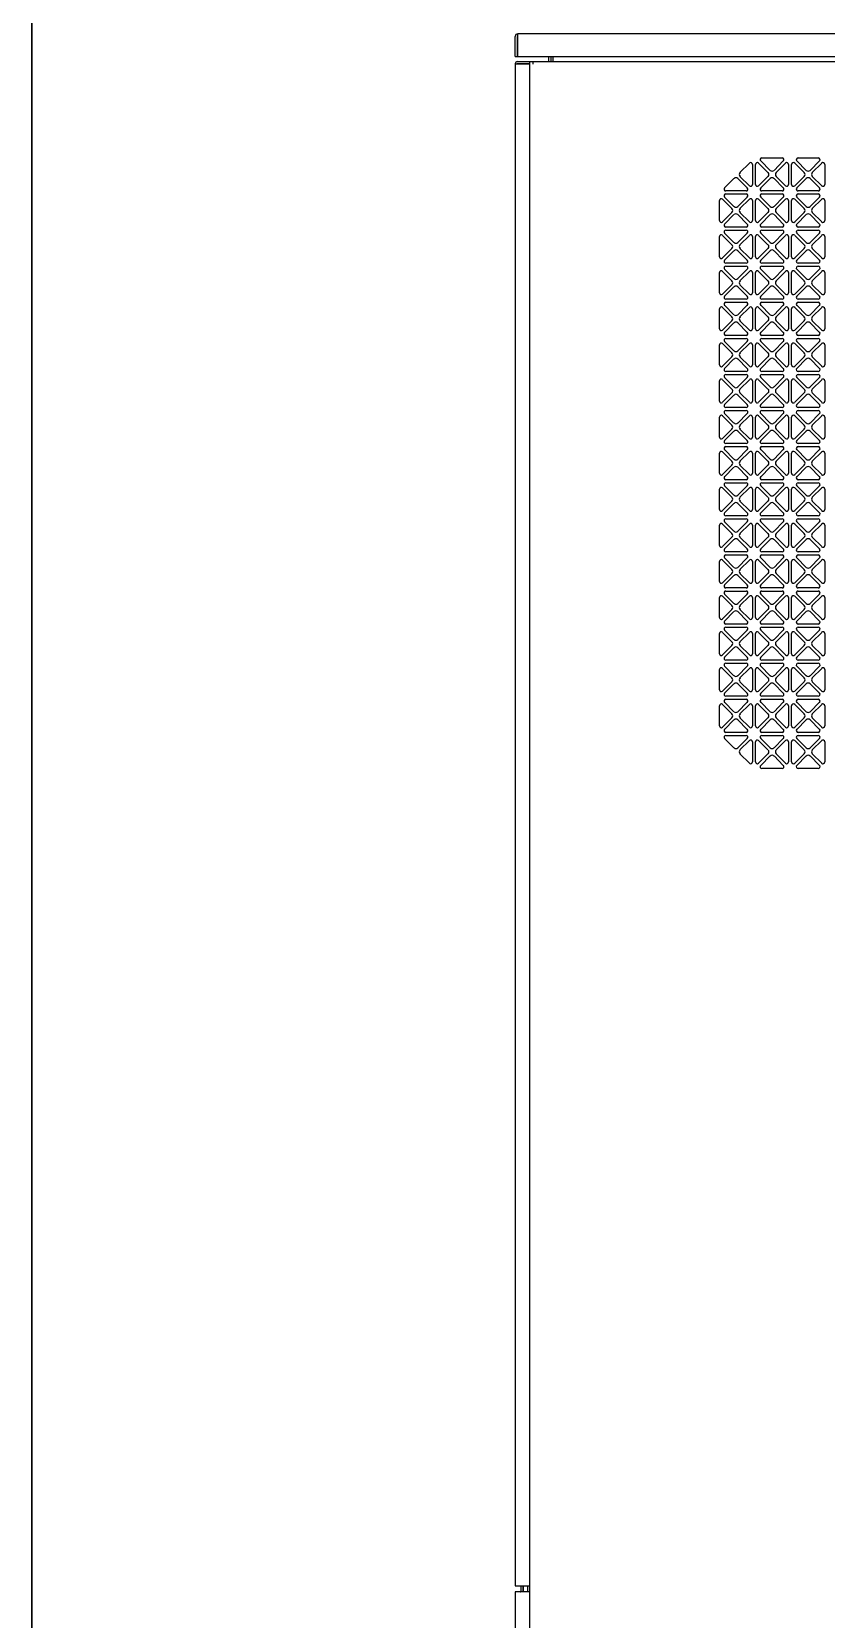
# Model space of a CAD drawing. Header units: millimetres. Extents: x 0 to 87554, y -20854 to 20404.
# Drawn here: x 48648 to 49176, y -4380 to -3325 of the extents above; entities that cross this region are included whole.
import ezdxf

# ---------------------------------------------------------------- set-up
doc = ezdxf.new("R2010")
doc.units = ezdxf.units.MM
doc.layers.get('0').update_dxf_attribs({"lineweight": 15})
for name, color, linetype in [('4212-KH011_041_0', 7, 'Continuous'), ('4215-12649_2_1_0', 7, 'Continuous'), ('4215-12649_2_2_0', 7, 'Continuous'), ('4215-12649_2_3_0', 7, 'Continuous'), ('4215-12653_3_0', 7, 'Continuous'), ('4215-12655_1_0', 7, 'Continuous'), ('4215-12661_1_0', 7, 'Continuous'), ('WANGKONG_0', 7, 'Continuous')]:
    doc.layers.add(name, color=color, linetype=linetype)
doc.layers.add('AM_0', color=7, linetype='Continuous', lineweight=30)

# ---------------------------------------------------------------- blocks, each defined once
blk = doc.blocks.new('e4tggg')
at = {"layer": '4212-KH011_041_0', "color": 87, "linetype": 'Continuous'}
for p, q in [((-172.2, -712.7), (-172.2, -716.7)), ((-169.2, -712.7), (-169.2, -716.7))]:
    blk.add_line(p, q, dxfattribs=at)
at = {"layer": '4215-12649_2_1_0', "color": 87, "linetype": 'Continuous'}
for p, q in [((-177.4, 304.3), (-177.4, 317.6)), ((-175.9, 304.3), (-175.9, 317.6)), ((-175.7, 304.3), (-175.7, 319.3)), ((555.3, 319.3), (-175.7, 319.3)), ((-177.4, 304.3), (-175.9, 304.3)), ((-175.7, 304.3), (555.3, 304.3))]:
    blk.add_line(p, q, dxfattribs=at)
for radius in [1.7, 0.2]:
    blk.add_arc((-175.7, 317.6), radius, 90, 180, dxfattribs=at)
at = {"layer": '4215-12649_2_2_0', "color": 87, "linetype": 'Continuous'}
for p, q in [((-155.2, 304.3), (-155.2, 300.8)), ((-153.7, 304.3), (-153.7, 300.8))]:
    blk.add_line(p, q, dxfattribs=at)
at = {"layer": '4215-12649_2_3_0', "color": 87, "linetype": 'Continuous'}
blk.add_line((-152.2, 300.8), (-152.2, 304.3), dxfattribs=at)
at = {"layer": '4215-12653_3_0', "color": 87, "linetype": 'Continuous'}
for p, q in [((-177.4, -716.7), (-177.4, -1712.2)), ((-167.7, -716.7), (-177.4, -716.7)), ((-173.6, -712.7), (-173.6, -716.5)), ((-172.4, -712.7), (-172.4, -716.5))]:
    blk.add_line(p, q, dxfattribs=at)
for radius, start in [(0.2, 270), (1.4, 351.7779)]:
    blk.add_arc((-173.8, -716.5), radius, start, 0, dxfattribs=at)
at = {"layer": '4215-12655_1_0', "color": 87, "linetype": 'Continuous'}
for p, q in [((-177.4, 299.4), (-177.4, -712.7)), ((-177.4, 299.4), (-167.7, 299.4)), ((-176, 300.8), (-167.7, 300.8)), ((-176, 299.6), (-167.7, 299.6)), ((-177.4, -712.7), (-167.7, -712.7))]:
    blk.add_line(p, q, dxfattribs=at)
for radius in [1.4, 0.2]:
    blk.add_arc((-176, 299.4), radius, 90, 180, dxfattribs=at)
at = {"layer": '4215-12661_1_0', "color": 87, "linetype": 'Continuous'}
for p, q in [((-167.7, -1712.2), (-167.7, 300.8)), ((-167.7, 300.8), (546.3, 300.8)), ((-165.5, 299.1), (-165.5, 300.8))]:
    blk.add_line(p, q, dxfattribs=at)
at = {"layer": 'AM_0', "color": 87}
blk.add_line((-498.7, 753.8), (-498.7, -1906.2), dxfattribs=at)
at = {"layer": 'WANGKONG_0', "color": 87, "linetype": 'Continuous'}
for p, q in [((-28, 227.1), (-21.7, 233.3)), ((-19.7, 232.5), (-19.7, 219.1)), ((-17.7, 219.1), (-17.7, 232.5)), ((-15.6, 233.3), (-9.4, 227.1)), ((-8, 228.5), (-14.2, 234.8)), ((-13.4, 236.8), (0, 236.8)), ((0.8, 234.8), (-5.4, 228.5)), ((-4, 227.1), (2.3, 233.3)), ((4.3, 232.5), (4.3, 219.1)), ((6.3, 219.1), (6.3, 232.5)), ((8.4, 233.3), (14.6, 227.1)), ((16, 228.5), (9.8, 234.8)), ((10.6, 236.8), (24, 236.8)), ((24.8, 234.8), (18.6, 228.5)), ((20, 227.1), (26.3, 233.3)), ((28.3, 232.5), (28.3, 219.1)), ((-38.2, 216.8), (-32, 223.1)), ((-29.4, 223.1), (-23.2, 216.8)), ((-21.7, 218.3), (-28, 224.5)), ((-9.4, 224.5), (-15.6, 218.3)), ((-14.2, 216.8), (-8, 223.1)), ((-5.4, 223.1), (0.8, 216.8)), ((2.3, 218.3), (-4, 224.5)), ((14.6, 224.5), (8.4, 218.3)), ((9.8, 216.8), (16, 223.1)), ((18.6, 223.1), (24.8, 216.8)), ((26.3, 218.3), (20, 224.5)), ((-24, 214.8), (-37.4, 214.8)), ((-37.4, 212.8), (-24, 212.8)), ((0, 214.8), (-13.4, 214.8)), ((-13.4, 212.8), (0, 212.8)), ((24, 214.8), (10.6, 214.8)), ((10.6, 212.8), (24, 212.8)), ((-41.7, 195.1), (-41.7, 208.5)), ((-39.6, 209.3), (-33.4, 203.1)), ((-32, 204.5), (-38.2, 210.8)), ((-23.2, 210.8), (-29.4, 204.5)), ((-28, 203.1), (-21.7, 209.3)), ((-19.7, 208.5), (-19.7, 195.1)), ((-17.7, 195.1), (-17.7, 208.5)), ((-15.6, 209.3), (-9.4, 203.1)), ((-8, 204.5), (-14.2, 210.8)), ((0.8, 210.8), (-5.4, 204.5)), ((-4, 203.1), (2.3, 209.3)), ((4.3, 208.5), (4.3, 195.1)), ((6.3, 195.1), (6.3, 208.5)), ((8.4, 209.3), (14.6, 203.1)), ((16, 204.5), (9.8, 210.8)), ((24.8, 210.8), (18.6, 204.5)), ((20, 203.1), (26.3, 209.3)), ((28.3, 208.5), (28.3, 195.1)), ((-33.4, 200.5), (-39.6, 194.3)), ((-38.2, 192.8), (-32, 199.1)), ((-24, 190.8), (-37.4, 190.8)), ((-29.4, 199.1), (-23.2, 192.8)), ((-21.7, 194.3), (-28, 200.5)), ((-9.4, 200.5), (-15.6, 194.3)), ((-14.2, 192.8), (-8, 199.1)), ((0, 190.8), (-13.4, 190.8)), ((-5.4, 199.1), (0.8, 192.8)), ((2.3, 194.3), (-4, 200.5)), ((14.6, 200.5), (8.4, 194.3)), ((9.8, 192.8), (16, 199.1)), ((24, 190.8), (10.6, 190.8)), ((18.6, 199.1), (24.8, 192.8)), ((26.3, 194.3), (20, 200.5)), ((-41.7, 171.1), (-41.7, 184.5)), ((-39.6, 185.3), (-33.4, 179.1)), ((-32, 180.5), (-38.2, 186.8)), ((-37.4, 188.8), (-24, 188.8)), ((-23.2, 186.8), (-29.4, 180.5)), ((-28, 179.1), (-21.7, 185.3)), ((-19.7, 184.5), (-19.7, 171.1)), ((-17.7, 171.1), (-17.7, 184.5)), ((-15.6, 185.3), (-9.4, 179.1)), ((-8, 180.5), (-14.2, 186.8)), ((-13.4, 188.8), (0, 188.8)), ((0.8, 186.8), (-5.4, 180.5)), ((-4, 179.1), (2.3, 185.3)), ((4.3, 184.5), (4.3, 171.1)), ((6.3, 171.1), (6.3, 184.5)), ((8.4, 185.3), (14.6, 179.1)), ((16, 180.5), (9.8, 186.8)), ((10.6, 188.8), (24, 188.8)), ((24.8, 186.8), (18.6, 180.5)), ((20, 179.1), (26.3, 185.3)), ((28.3, 184.5), (28.3, 171.1)), ((-33.4, 176.5), (-39.6, 170.3)), ((-38.2, 168.8), (-32, 175.1)), ((-29.4, 175.1), (-23.2, 168.8)), ((-21.7, 170.3), (-28, 176.5)), ((-9.4, 176.5), (-15.6, 170.3)), ((-14.2, 168.8), (-8, 175.1)), ((-5.4, 175.1), (0.8, 168.8)), ((2.3, 170.3), (-4, 176.5)), ((14.6, 176.5), (8.4, 170.3)), ((9.8, 168.8), (16, 175.1)), ((18.6, 175.1), (24.8, 168.8)), ((26.3, 170.3), (20, 176.5)), ((-41.7, 147.1), (-41.7, 160.5)), ((-39.6, 161.3), (-33.4, 155.1)), ((-32, 156.5), (-38.2, 162.8)), ((-24, 166.8), (-37.4, 166.8)), ((-37.4, 164.8), (-24, 164.8)), ((-23.2, 162.8), (-29.4, 156.5)), ((-28, 155.1), (-21.7, 161.3)), ((-19.7, 160.5), (-19.7, 147.1)), ((-17.7, 147.1), (-17.7, 160.5)), ((-15.6, 161.3), (-9.4, 155.1)), ((-8, 156.5), (-14.2, 162.8)), ((0, 166.8), (-13.4, 166.8)), ((-13.4, 164.8), (0, 164.8)), ((0.8, 162.8), (-5.4, 156.5)), ((-4, 155.1), (2.3, 161.3)), ((4.3, 160.5), (4.3, 147.1)), ((6.3, 147.1), (6.3, 160.5)), ((8.4, 161.3), (14.6, 155.1)), ((16, 156.5), (9.8, 162.8)), ((24, 166.8), (10.6, 166.8)), ((10.6, 164.8), (24, 164.8)), ((24.8, 162.8), (18.6, 156.5)), ((20, 155.1), (26.3, 161.3)), ((28.3, 160.5), (28.3, 147.1)), ((-33.4, 152.5), (-39.6, 146.3)), ((-38.2, 144.8), (-32, 151.1)), ((-29.4, 151.1), (-23.2, 144.8)), ((-21.7, 146.3), (-28, 152.5)), ((-9.4, 152.5), (-15.6, 146.3)), ((-14.2, 144.8), (-8, 151.1)), ((-5.4, 151.1), (0.8, 144.8)), ((2.3, 146.3), (-4, 152.5)), ((14.6, 152.5), (8.4, 146.3)), ((9.8, 144.8), (16, 151.1)), ((18.6, 151.1), (24.8, 144.8)), ((26.3, 146.3), (20, 152.5)), ((-39.6, 137.3), (-33.4, 131.1)), ((-32, 132.5), (-38.2, 138.8)), ((-24, 142.8), (-37.4, 142.8)), ((-37.4, 140.8), (-24, 140.8)), ((-23.2, 138.8), (-29.4, 132.5)), ((-28, 131.1), (-21.7, 137.3)), ((-15.6, 137.3), (-9.4, 131.1)), ((-8, 132.5), (-14.2, 138.8)), ((0, 142.8), (-13.4, 142.8)), ((-13.4, 140.8), (0, 140.8)), ((0.8, 138.8), (-5.4, 132.5)), ((-4, 131.1), (2.3, 137.3)), ((8.4, 137.3), (14.6, 131.1)), ((16, 132.5), (9.8, 138.8)), ((24, 142.8), (10.6, 142.8)), ((10.6, 140.8), (24, 140.8)), ((24.8, 138.8), (18.6, 132.5)), ((20, 131.1), (26.3, 137.3)), ((-41.7, 123.1), (-41.7, 136.5)), ((-33.4, 128.5), (-39.6, 122.3)), ((-38.2, 120.8), (-32, 127.1)), ((-29.4, 127.1), (-23.2, 120.8)), ((-21.7, 122.3), (-28, 128.5)), ((-19.7, 136.5), (-19.7, 123.1)), ((-17.7, 123.1), (-17.7, 136.5)), ((-9.4, 128.5), (-15.6, 122.3)), ((-14.2, 120.8), (-8, 127.1)), ((-5.4, 127.1), (0.8, 120.8)), ((2.3, 122.3), (-4, 128.5)), ((4.3, 136.5), (4.3, 123.1)), ((6.3, 123.1), (6.3, 136.5)), ((14.6, 128.5), (8.4, 122.3)), ((9.8, 120.8), (16, 127.1)), ((18.6, 127.1), (24.8, 120.8)), ((26.3, 122.3), (20, 128.5)), ((28.3, 136.5), (28.3, 123.1)), ((-24, 118.8), (-37.4, 118.8)), ((-37.4, 116.8), (-24, 116.8)), ((0, 118.8), (-13.4, 118.8)), ((-13.4, 116.8), (0, 116.8)), ((24, 118.8), (10.6, 118.8)), ((10.6, 116.8), (24, 116.8)), ((-41.7, 99.1), (-41.7, 112.5)), ((-39.6, 113.3), (-33.4, 107.1)), ((-32, 108.5), (-38.2, 114.8)), ((-23.2, 114.8), (-29.4, 108.5)), ((-28, 107.1), (-21.7, 113.3)), ((-19.7, 112.5), (-19.7, 99.1)), ((-17.7, 99.1), (-17.7, 112.5)), ((-15.6, 113.3), (-9.4, 107.1)), ((-8, 108.5), (-14.2, 114.8)), ((0.8, 114.8), (-5.4, 108.5)), ((-4, 107.1), (2.3, 113.3)), ((4.3, 112.5), (4.3, 99.1)), ((6.3, 99.1), (6.3, 112.5)), ((8.4, 113.3), (14.6, 107.1)), ((16, 108.5), (9.8, 114.8)), ((24.8, 114.8), (18.6, 108.5)), ((20, 107.1), (26.3, 113.3)), ((28.3, 112.5), (28.3, 99.1)), ((-33.4, 104.5), (-39.6, 98.3)), ((-38.2, 96.8), (-32, 103.1)), ((-29.4, 103.1), (-23.2, 96.8)), ((-21.7, 98.3), (-28, 104.5)), ((-9.4, 104.5), (-15.6, 98.3)), ((-14.2, 96.8), (-8, 103.1)), ((-5.4, 103.1), (0.8, 96.8)), ((2.3, 98.3), (-4, 104.5)), ((14.6, 104.5), (8.4, 98.3)), ((9.8, 96.8), (16, 103.1)), ((18.6, 103.1), (24.8, 96.8)), ((26.3, 98.3), (20, 104.5)), ((-41.7, 75.1), (-41.7, 88.5)), ((-39.6, 89.3), (-33.4, 83.1)), ((-32, 84.5), (-38.2, 90.8)), ((-24, 94.8), (-37.4, 94.8)), ((-37.4, 92.8), (-24, 92.8)), ((-23.2, 90.8), (-29.4, 84.5)), ((-28, 83.1), (-21.7, 89.3)), ((-19.7, 88.5), (-19.7, 75.1)), ((-17.7, 75.1), (-17.7, 88.5)), ((-15.6, 89.3), (-9.4, 83.1)), ((-8, 84.5), (-14.2, 90.8)), ((0, 94.8), (-13.4, 94.8)), ((-13.4, 92.8), (0, 92.8)), ((0.8, 90.8), (-5.4, 84.5)), ((-4, 83.1), (2.3, 89.3)), ((4.3, 88.5), (4.3, 75.1)), ((6.3, 75.1), (6.3, 88.5)), ((8.4, 89.3), (14.6, 83.1)), ((16, 84.5), (9.8, 90.8)), ((24, 94.8), (10.6, 94.8)), ((10.6, 92.8), (24, 92.8)), ((24.8, 90.8), (18.6, 84.5)), ((20, 83.1), (26.3, 89.3)), ((28.3, 88.5), (28.3, 75.1)), ((-33.4, 80.5), (-39.6, 74.3)), ((-38.2, 72.8), (-32, 79.1)), ((-29.4, 79.1), (-23.2, 72.8)), ((-21.7, 74.3), (-28, 80.5)), ((-9.4, 80.5), (-15.6, 74.3)), ((-14.2, 72.8), (-8, 79.1)), ((-5.4, 79.1), (0.8, 72.8)), ((2.3, 74.3), (-4, 80.5)), ((14.6, 80.5), (8.4, 74.3)), ((9.8, 72.8), (16, 79.1)), ((18.6, 79.1), (24.8, 72.8)), ((26.3, 74.3), (20, 80.5)), ((-41.7, 51.1), (-41.7, 64.5)), ((-39.6, 65.3), (-33.4, 59.1)), ((-32, 60.5), (-38.2, 66.8)), ((-24, 70.8), (-37.4, 70.8)), ((-37.4, 68.8), (-24, 68.8)), ((-23.2, 66.8), (-29.4, 60.5)), ((-28, 59.1), (-21.7, 65.3)), ((-19.7, 64.5), (-19.7, 51.1)), ((-17.7, 51.1), (-17.7, 64.5)), ((-15.6, 65.3), (-9.4, 59.1)), ((-8, 60.5), (-14.2, 66.8)), ((0, 70.8), (-13.4, 70.8)), ((-13.4, 68.8), (0, 68.8)), ((0.8, 66.8), (-5.4, 60.5)), ((-4, 59.1), (2.3, 65.3)), ((4.3, 64.5), (4.3, 51.1)), ((6.3, 51.1), (6.3, 64.5)), ((8.4, 65.3), (14.6, 59.1)), ((16, 60.5), (9.8, 66.8)), ((24, 70.8), (10.6, 70.8)), ((10.6, 68.8), (24, 68.8)), ((24.8, 66.8), (18.6, 60.5)), ((20, 59.1), (26.3, 65.3)), ((28.3, 64.5), (28.3, 51.1)), ((-33.4, 56.5), (-39.6, 50.3)), ((-38.2, 48.8), (-32, 55.1)), ((-29.4, 55.1), (-23.2, 48.8)), ((-21.7, 50.3), (-28, 56.5)), ((-9.4, 56.5), (-15.6, 50.3)), ((-14.2, 48.8), (-8, 55.1)), ((-5.4, 55.1), (0.8, 48.8)), ((2.3, 50.3), (-4, 56.5)), ((14.6, 56.5), (8.4, 50.3)), ((9.8, 48.8), (16, 55.1)), ((18.6, 55.1), (24.8, 48.8)), ((26.3, 50.3), (20, 56.5)), ((-32, 36.5), (-38.2, 42.8)), ((-24, 46.8), (-37.4, 46.8)), ((-37.4, 44.8), (-24, 44.8)), ((-23.2, 42.8), (-29.4, 36.5)), ((-8, 36.5), (-14.2, 42.8)), ((0, 46.8), (-13.4, 46.8)), ((-13.4, 44.8), (0, 44.8)), ((0.8, 42.8), (-5.4, 36.5)), ((16, 36.5), (9.8, 42.8)), ((24, 46.8), (10.6, 46.8)), ((10.6, 44.8), (24, 44.8)), ((24.8, 42.8), (18.6, 36.5)), ((-41.7, 27.1), (-41.7, 40.5)), ((-39.6, 41.3), (-33.4, 35.1)), ((-33.4, 32.5), (-39.6, 26.3)), ((-28, 35.1), (-21.7, 41.3)), ((-21.7, 26.3), (-28, 32.5)), ((-19.7, 40.5), (-19.7, 27.1)), ((-17.7, 27.1), (-17.7, 40.5)), ((-15.6, 41.3), (-9.4, 35.1)), ((-9.4, 32.5), (-15.6, 26.3)), ((-4, 35.1), (2.3, 41.3)), ((2.3, 26.3), (-4, 32.5)), ((4.3, 40.5), (4.3, 27.1)), ((6.3, 27.1), (6.3, 40.5)), ((8.4, 41.3), (14.6, 35.1)), ((14.6, 32.5), (8.4, 26.3)), ((20, 35.1), (26.3, 41.3)), ((26.3, 26.3), (20, 32.5)), ((28.3, 40.5), (28.3, 27.1)), ((-38.2, 24.8), (-32, 31.1)), ((-24, 22.8), (-37.4, 22.8)), ((-29.4, 31.1), (-23.2, 24.8)), ((-14.2, 24.8), (-8, 31.1)), ((0, 22.8), (-13.4, 22.8)), ((-5.4, 31.1), (0.8, 24.8)), ((9.8, 24.8), (16, 31.1)), ((24, 22.8), (10.6, 22.8)), ((18.6, 31.1), (24.8, 24.8)), ((-41.7, 3.1), (-41.7, 16.5)), ((-39.6, 17.3), (-33.4, 11.1)), ((-32, 12.5), (-38.2, 18.8)), ((-37.4, 20.8), (-24, 20.8)), ((-23.2, 18.8), (-29.4, 12.5)), ((-28, 11.1), (-21.7, 17.3)), ((-19.7, 16.5), (-19.7, 3.1)), ((-17.7, 3.1), (-17.7, 16.5)), ((-15.6, 17.3), (-9.4, 11.1)), ((-8, 12.5), (-14.2, 18.8)), ((-13.4, 20.8), (0, 20.8)), ((0.8, 18.8), (-5.4, 12.5)), ((-4, 11.1), (2.3, 17.3)), ((4.3, 16.5), (4.3, 3.1)), ((6.3, 3.1), (6.3, 16.5)), ((8.4, 17.3), (14.6, 11.1)), ((16, 12.5), (9.8, 18.8)), ((10.6, 20.8), (24, 20.8)), ((24.8, 18.8), (18.6, 12.5)), ((20, 11.1), (26.3, 17.3)), ((28.3, 16.5), (28.3, 3.1)), ((-33.4, 8.5), (-39.6, 2.3)), ((-38.2, 0.8), (-32, 7.1)), ((-29.4, 7.1), (-23.2, 0.8)), ((-21.7, 2.3), (-28, 8.5)), ((-9.4, 8.5), (-15.6, 2.3)), ((-14.2, 0.8), (-8, 7.1)), ((-5.4, 7.1), (0.8, 0.8)), ((2.3, 2.3), (-4, 8.5)), ((14.6, 8.5), (8.4, 2.3)), ((9.8, 0.8), (16, 7.1)), ((18.6, 7.1), (24.8, 0.8)), ((26.3, 2.3), (20, 8.5)), ((-41.7, -20.9), (-41.7, -7.5)), ((-39.6, -6.7), (-33.4, -12.9)), ((-32, -11.5), (-38.2, -5.2)), ((-24, -1.2), (-37.4, -1.2)), ((-37.4, -3.2), (-24, -3.2)), ((-23.2, -5.2), (-29.4, -11.5)), ((-28, -12.9), (-21.7, -6.7)), ((-19.7, -7.5), (-19.7, -20.9)), ((-17.7, -20.9), (-17.7, -7.5)), ((-15.6, -6.7), (-9.4, -12.9)), ((-8, -11.5), (-14.2, -5.2)), ((0, -1.2), (-13.4, -1.2)), ((-13.4, -3.2), (0, -3.2)), ((0.8, -5.2), (-5.4, -11.5)), ((-4, -12.9), (2.3, -6.7)), ((4.3, -7.5), (4.3, -20.9)), ((6.3, -20.9), (6.3, -7.5)), ((8.4, -6.7), (14.6, -12.9)), ((16, -11.5), (9.8, -5.2)), ((24, -1.2), (10.6, -1.2)), ((10.6, -3.2), (24, -3.2)), ((24.8, -5.2), (18.6, -11.5)), ((20, -12.9), (26.3, -6.7)), ((28.3, -7.5), (28.3, -20.9)), ((-33.4, -15.5), (-39.6, -21.7)), ((-38.2, -23.2), (-32, -16.9)), ((-29.4, -16.9), (-23.2, -23.2)), ((-21.7, -21.7), (-28, -15.5)), ((-9.4, -15.5), (-15.6, -21.7)), ((-14.2, -23.2), (-8, -16.9)), ((-5.4, -16.9), (0.8, -23.2)), ((2.3, -21.7), (-4, -15.5)), ((14.6, -15.5), (8.4, -21.7)), ((9.8, -23.2), (16, -16.9)), ((18.6, -16.9), (24.8, -23.2)), ((26.3, -21.7), (20, -15.5)), ((-41.7, -44.9), (-41.7, -31.5)), ((-39.6, -30.7), (-33.4, -36.9)), ((-32, -35.5), (-38.2, -29.2)), ((-24, -25.2), (-37.4, -25.2)), ((-37.4, -27.2), (-24, -27.2)), ((-23.2, -29.2), (-29.4, -35.5)), ((-28, -36.9), (-21.7, -30.7)), ((-19.7, -31.5), (-19.7, -44.9)), ((-17.7, -44.9), (-17.7, -31.5)), ((-15.6, -30.7), (-9.4, -36.9)), ((-8, -35.5), (-14.2, -29.2)), ((0, -25.2), (-13.4, -25.2)), ((-13.4, -27.2), (0, -27.2)), ((0.8, -29.2), (-5.4, -35.5)), ((-4, -36.9), (2.3, -30.7)), ((4.3, -31.5), (4.3, -44.9)), ((6.3, -44.9), (6.3, -31.5)), ((8.4, -30.7), (14.6, -36.9)), ((16, -35.5), (9.8, -29.2)), ((24, -25.2), (10.6, -25.2)), ((10.6, -27.2), (24, -27.2)), ((24.8, -29.2), (18.6, -35.5)), ((20, -36.9), (26.3, -30.7)), ((28.3, -31.5), (28.3, -44.9)), ((-33.4, -39.5), (-39.6, -45.7)), ((-38.2, -47.2), (-32, -40.9)), ((-29.4, -40.9), (-23.2, -47.2)), ((-21.7, -45.7), (-28, -39.5)), ((-9.4, -39.5), (-15.6, -45.7)), ((-14.2, -47.2), (-8, -40.9)), ((-5.4, -40.9), (0.8, -47.2)), ((2.3, -45.7), (-4, -39.5)), ((14.6, -39.5), (8.4, -45.7)), ((9.8, -47.2), (16, -40.9)), ((18.6, -40.9), (24.8, -47.2)), ((26.3, -45.7), (20, -39.5)), ((-24, -49.2), (-37.4, -49.2)), ((-37.4, -51.2), (-24, -51.2)), ((0, -49.2), (-13.4, -49.2)), ((-13.4, -51.2), (0, -51.2)), ((24, -49.2), (10.6, -49.2)), ((10.6, -51.2), (24, -51.2)), ((-41.7, -68.9), (-41.7, -55.5)), ((-39.6, -54.7), (-33.4, -60.9)), ((-32, -59.5), (-38.2, -53.2)), ((-23.2, -53.2), (-29.4, -59.5)), ((-28, -60.9), (-21.7, -54.7)), ((-19.7, -55.5), (-19.7, -68.9)), ((-17.7, -68.9), (-17.7, -55.5)), ((-15.6, -54.7), (-9.4, -60.9)), ((-8, -59.5), (-14.2, -53.2)), ((0.8, -53.2), (-5.4, -59.5)), ((-4, -60.9), (2.3, -54.7)), ((4.3, -55.5), (4.3, -68.9)), ((6.3, -68.9), (6.3, -55.5)), ((8.4, -54.7), (14.6, -60.9)), ((16, -59.5), (9.8, -53.2)), ((24.8, -53.2), (18.6, -59.5)), ((20, -60.9), (26.3, -54.7)), ((28.3, -55.5), (28.3, -68.9)), ((-33.4, -63.5), (-39.6, -69.7)), ((-38.2, -71.2), (-32, -64.9)), ((-24, -73.2), (-37.4, -73.2)), ((-29.4, -64.9), (-23.2, -71.2)), ((-21.7, -69.7), (-28, -63.5)), ((-9.4, -63.5), (-15.6, -69.7)), ((-14.2, -71.2), (-8, -64.9)), ((0, -73.2), (-13.4, -73.2)), ((-5.4, -64.9), (0.8, -71.2)), ((2.3, -69.7), (-4, -63.5)), ((14.6, -63.5), (8.4, -69.7)), ((9.8, -71.2), (16, -64.9)), ((24, -73.2), (10.6, -73.2)), ((18.6, -64.9), (24.8, -71.2)), ((26.3, -69.7), (20, -63.5)), ((-41.7, -92.9), (-41.7, -79.5)), ((-39.6, -78.7), (-33.4, -84.9)), ((-32, -83.5), (-38.2, -77.2)), ((-37.4, -75.2), (-24, -75.2)), ((-23.2, -77.2), (-29.4, -83.5)), ((-28, -84.9), (-21.7, -78.7)), ((-19.7, -79.5), (-19.7, -92.9)), ((-17.7, -92.9), (-17.7, -79.5)), ((-15.6, -78.7), (-9.4, -84.9)), ((-8, -83.5), (-14.2, -77.2)), ((-13.4, -75.2), (0, -75.2)), ((0.8, -77.2), (-5.4, -83.5)), ((-4, -84.9), (2.3, -78.7)), ((4.3, -79.5), (4.3, -92.9)), ((6.3, -92.9), (6.3, -79.5)), ((8.4, -78.7), (14.6, -84.9)), ((16, -83.5), (9.8, -77.2)), ((10.6, -75.2), (24, -75.2)), ((24.8, -77.2), (18.6, -83.5)), ((20, -84.9), (26.3, -78.7)), ((28.3, -79.5), (28.3, -92.9)), ((-33.4, -87.5), (-39.6, -93.7)), ((-38.2, -95.2), (-32, -88.9)), ((-29.4, -88.9), (-23.2, -95.2)), ((-21.7, -93.7), (-28, -87.5)), ((-9.4, -87.5), (-15.6, -93.7)), ((-14.2, -95.2), (-8, -88.9)), ((-5.4, -88.9), (0.8, -95.2)), ((2.3, -93.7), (-4, -87.5)), ((14.6, -87.5), (8.4, -93.7)), ((9.8, -95.2), (16, -88.9)), ((18.6, -88.9), (24.8, -95.2)), ((26.3, -93.7), (20, -87.5)), ((-41.7, -116.9), (-41.7, -103.5)), ((-39.6, -102.7), (-33.4, -108.9)), ((-32, -107.5), (-38.2, -101.2)), ((-24, -97.2), (-37.4, -97.2)), ((-37.4, -99.2), (-24, -99.2)), ((-23.2, -101.2), (-29.4, -107.5)), ((-28, -108.9), (-21.7, -102.7)), ((-19.7, -103.5), (-19.7, -116.9)), ((-17.7, -116.9), (-17.7, -103.5)), ((-15.6, -102.7), (-9.4, -108.9)), ((-8, -107.5), (-14.2, -101.2)), ((0, -97.2), (-13.4, -97.2)), ((-13.4, -99.2), (0, -99.2)), ((0.8, -101.2), (-5.4, -107.5)), ((-4, -108.9), (2.3, -102.7)), ((4.3, -103.5), (4.3, -116.9)), ((6.3, -116.9), (6.3, -103.5)), ((8.4, -102.7), (14.6, -108.9)), ((16, -107.5), (9.8, -101.2)), ((24, -97.2), (10.6, -97.2)), ((10.6, -99.2), (24, -99.2)), ((24.8, -101.2), (18.6, -107.5)), ((20, -108.9), (26.3, -102.7)), ((28.3, -103.5), (28.3, -116.9)), ((-33.4, -111.5), (-39.6, -117.7)), ((-38.2, -119.2), (-32, -112.9)), ((-29.4, -112.9), (-23.2, -119.2)), ((-21.7, -117.7), (-28, -111.5)), ((-9.4, -111.5), (-15.6, -117.7)), ((-14.2, -119.2), (-8, -112.9)), ((-5.4, -112.9), (0.8, -119.2)), ((2.3, -117.7), (-4, -111.5)), ((14.6, -111.5), (8.4, -117.7)), ((9.8, -119.2), (16, -112.9)), ((18.6, -112.9), (24.8, -119.2)), ((26.3, -117.7), (20, -111.5)), ((-39.6, -126.7), (-33.4, -132.9)), ((-32, -131.5), (-38.2, -125.2)), ((-24, -121.2), (-37.4, -121.2)), ((-37.4, -123.2), (-24, -123.2)), ((-23.2, -125.2), (-29.4, -131.5)), ((-28, -132.9), (-21.7, -126.7)), ((-15.6, -126.7), (-9.4, -132.9)), ((-8, -131.5), (-14.2, -125.2)), ((0, -121.2), (-13.4, -121.2)), ((-13.4, -123.2), (0, -123.2)), ((0.8, -125.2), (-5.4, -131.5)), ((-4, -132.9), (2.3, -126.7)), ((8.4, -126.7), (14.6, -132.9)), ((16, -131.5), (9.8, -125.2)), ((24, -121.2), (10.6, -121.2)), ((10.6, -123.2), (24, -123.2)), ((24.8, -125.2), (18.6, -131.5)), ((20, -132.9), (26.3, -126.7)), ((-41.7, -140.9), (-41.7, -127.5)), ((-33.4, -135.5), (-39.6, -141.7)), ((-38.2, -143.2), (-32, -136.9)), ((-29.4, -136.9), (-23.2, -143.2)), ((-21.7, -141.7), (-28, -135.5)), ((-19.7, -127.5), (-19.7, -140.9)), ((-17.7, -140.9), (-17.7, -127.5)), ((-9.4, -135.5), (-15.6, -141.7)), ((-14.2, -143.2), (-8, -136.9)), ((-5.4, -136.9), (0.8, -143.2)), ((2.3, -141.7), (-4, -135.5)), ((4.3, -127.5), (4.3, -140.9)), ((6.3, -140.9), (6.3, -127.5)), ((14.6, -135.5), (8.4, -141.7)), ((9.8, -143.2), (16, -136.9)), ((18.6, -136.9), (24.8, -143.2)), ((26.3, -141.7), (20, -135.5)), ((28.3, -127.5), (28.3, -140.9)), ((-24, -145.2), (-37.4, -145.2)), ((-37.4, -147.2), (-24, -147.2)), ((0, -145.2), (-13.4, -145.2)), ((-13.4, -147.2), (0, -147.2)), ((24, -145.2), (10.6, -145.2)), ((10.6, -147.2), (24, -147.2)), ((-32, -155.5), (-38.2, -149.2)), ((-23.2, -149.2), (-29.4, -155.5)), ((-28, -156.9), (-21.7, -150.7)), ((-19.7, -151.5), (-19.7, -164.9)), ((-17.7, -164.9), (-17.7, -151.5)), ((-15.6, -150.7), (-9.4, -156.9)), ((-8, -155.5), (-14.2, -149.2)), ((0.8, -149.2), (-5.4, -155.5)), ((-4, -156.9), (2.3, -150.7)), ((4.3, -151.5), (4.3, -164.9)), ((6.3, -164.9), (6.3, -151.5)), ((8.4, -150.7), (14.6, -156.9)), ((16, -155.5), (9.8, -149.2)), ((24.8, -149.2), (18.6, -155.5)), ((20, -156.9), (26.3, -150.7)), ((28.3, -151.5), (28.3, -164.9)), ((-21.7, -165.7), (-28, -159.5)), ((-9.4, -159.5), (-15.6, -165.7)), ((-14.2, -167.2), (-8, -160.9)), ((-5.4, -160.9), (0.8, -167.2)), ((2.3, -165.7), (-4, -159.5)), ((14.6, -159.5), (8.4, -165.7)), ((9.8, -167.2), (16, -160.9)), ((18.6, -160.9), (24.8, -167.2)), ((26.3, -165.7), (20, -159.5)), ((0, -169.2), (-13.4, -169.2)), ((24, -169.2), (10.6, -169.2))]:
    blk.add_line(p, q, dxfattribs=at)
for centre, radius, start, end in [((-20.9, 232.5), 1.2, 0, 135), ((-16.5, 232.5), 1.2, 45, 180), ((-13.4, 235.6), 1.2, 90, 225), ((0, 235.6), 1.2, 315, 90), ((3.1, 232.5), 1.2, 0, 135), ((7.5, 232.5), 1.2, 45, 180), ((10.6, 235.6), 1.2, 90, 225), ((24, 235.6), 1.2, 315, 90), ((27.1, 232.5), 1.2, 0, 135), ((-30.7, 221.8), 1.8, 45, 135), ((-26.7, 225.8), 1.8, 135, 225), ((-10.6, 225.8), 1.8, 315, 45), ((-6.7, 229.8), 1.8, 225, 315), ((-6.7, 221.8), 1.8, 45, 135), ((-2.7, 225.8), 1.8, 135, 225), ((13.4, 225.8), 1.8, 315, 45), ((17.3, 229.8), 1.8, 225, 315), ((17.3, 221.8), 1.8, 45, 135), ((21.3, 225.8), 1.8, 135, 225), ((-37.4, 216), 1.2, 135, 270), ((-37.4, 211.6), 1.2, 90, 225), ((-24, 216), 1.2, 270, 45), ((-24, 211.6), 1.2, 315, 90), ((-20.9, 219.1), 1.2, 225, 0), ((-16.5, 219.1), 1.2, 180, 315), ((-13.4, 216), 1.2, 135, 270), ((-13.4, 211.6), 1.2, 90, 225), ((0, 216), 1.2, 270, 45), ((0, 211.6), 1.2, 315, 90), ((3.1, 219.1), 1.2, 225, 0), ((7.5, 219.1), 1.2, 180, 315), ((10.6, 216), 1.2, 135, 270), ((10.6, 211.6), 1.2, 90, 225), ((24, 216), 1.2, 270, 45), ((24, 211.6), 1.2, 315, 90), ((27.1, 219.1), 1.2, 225, 0), ((-40.5, 208.5), 1.2, 45, 180), ((-34.6, 201.8), 1.8, 315, 45), ((-30.7, 205.8), 1.8, 225, 315), ((-26.7, 201.8), 1.8, 135, 225), ((-20.9, 208.5), 1.2, 0, 135), ((-16.5, 208.5), 1.2, 45, 180), ((-10.6, 201.8), 1.8, 315, 45), ((-6.7, 205.8), 1.8, 225, 315), ((-2.7, 201.8), 1.8, 135, 225), ((3.1, 208.5), 1.2, 0, 135), ((7.5, 208.5), 1.2, 45, 180), ((13.4, 201.8), 1.8, 315, 45), ((17.3, 205.8), 1.8, 225, 315), ((21.3, 201.8), 1.8, 135, 225), ((27.1, 208.5), 1.2, 0, 135), ((-40.5, 195.1), 1.2, 180, 315), ((-37.4, 192), 1.2, 135, 270), ((-30.7, 197.8), 1.8, 45, 135), ((-24, 192), 1.2, 270, 45), ((-20.9, 195.1), 1.2, 225, 0), ((-16.5, 195.1), 1.2, 180, 315), ((-13.4, 192), 1.2, 135, 270), ((-6.7, 197.8), 1.8, 45, 135), ((0, 192), 1.2, 270, 45), ((3.1, 195.1), 1.2, 225, 0), ((7.5, 195.1), 1.2, 180, 315), ((10.6, 192), 1.2, 135, 270), ((17.3, 197.8), 1.8, 45, 135), ((24, 192), 1.2, 270, 45), ((27.1, 195.1), 1.2, 225, 0), ((-40.5, 184.5), 1.2, 45, 180), ((-37.4, 187.6), 1.2, 90, 225), ((-30.7, 181.8), 1.8, 225, 315), ((-24, 187.6), 1.2, 315, 90), ((-20.9, 184.5), 1.2, 0, 135), ((-16.5, 184.5), 1.2, 45, 180), ((-13.4, 187.6), 1.2, 90, 225), ((-6.7, 181.8), 1.8, 225, 315), ((0, 187.6), 1.2, 315, 90), ((3.1, 184.5), 1.2, 0, 135), ((7.5, 184.5), 1.2, 45, 180), ((10.6, 187.6), 1.2, 90, 225), ((17.3, 181.8), 1.8, 225, 315), ((24, 187.6), 1.2, 315, 90), ((27.1, 184.5), 1.2, 0, 135), ((-40.5, 171.1), 1.2, 180, 315), ((-34.6, 177.8), 1.8, 315, 45), ((-30.7, 173.8), 1.8, 45, 135), ((-26.7, 177.8), 1.8, 135, 225), ((-20.9, 171.1), 1.2, 225, 0), ((-16.5, 171.1), 1.2, 180, 315), ((-10.6, 177.8), 1.8, 315, 45), ((-6.7, 173.8), 1.8, 45, 135), ((-2.7, 177.8), 1.8, 135, 225), ((3.1, 171.1), 1.2, 225, 0), ((7.5, 171.1), 1.2, 180, 315), ((13.4, 177.8), 1.8, 315, 45), ((17.3, 173.8), 1.8, 45, 135), ((21.3, 177.8), 1.8, 135, 225), ((27.1, 171.1), 1.2, 225, 0), ((-40.5, 160.5), 1.2, 45, 180), ((-37.4, 168), 1.2, 135, 270), ((-37.4, 163.6), 1.2, 90, 225), ((-24, 168), 1.2, 270, 45), ((-24, 163.6), 1.2, 315, 90), ((-20.9, 160.5), 1.2, 0, 135), ((-16.5, 160.5), 1.2, 45, 180), ((-13.4, 168), 1.2, 135, 270), ((-13.4, 163.6), 1.2, 90, 225), ((0, 168), 1.2, 270, 45), ((0, 163.6), 1.2, 315, 90), ((3.1, 160.5), 1.2, 0, 135), ((7.5, 160.5), 1.2, 45, 180), ((10.6, 168), 1.2, 135, 270), ((10.6, 163.6), 1.2, 90, 225), ((24, 168), 1.2, 270, 45), ((24, 163.6), 1.2, 315, 90), ((27.1, 160.5), 1.2, 0, 135), ((-34.6, 153.8), 1.8, 315, 45), ((-30.7, 157.8), 1.8, 225, 315), ((-30.7, 149.8), 1.8, 45, 135), ((-26.7, 153.8), 1.8, 135, 225), ((-10.6, 153.8), 1.8, 315, 45), ((-6.7, 157.8), 1.8, 225, 315), ((-6.7, 149.8), 1.8, 45, 135), ((-2.7, 153.8), 1.8, 135, 225), ((13.4, 153.8), 1.8, 315, 45), ((17.3, 157.8), 1.8, 225, 315), ((17.3, 149.8), 1.8, 45, 135), ((21.3, 153.8), 1.8, 135, 225), ((-40.5, 147.1), 1.2, 180, 315), ((-40.5, 136.5), 1.2, 45, 180), ((-37.4, 144), 1.2, 135, 270), ((-37.4, 139.6), 1.2, 90, 225), ((-24, 144), 1.2, 270, 45), ((-24, 139.6), 1.2, 315, 90), ((-20.9, 147.1), 1.2, 225, 0), ((-20.9, 136.5), 1.2, 0, 135), ((-16.5, 147.1), 1.2, 180, 315), ((-16.5, 136.5), 1.2, 45, 180), ((-13.4, 144), 1.2, 135, 270), ((-13.4, 139.6), 1.2, 90, 225), ((0, 144), 1.2, 270, 45), ((0, 139.6), 1.2, 315, 90), ((3.1, 147.1), 1.2, 225, 0), ((3.1, 136.5), 1.2, 0, 135), ((7.5, 147.1), 1.2, 180, 315), ((7.5, 136.5), 1.2, 45, 180), ((10.6, 144), 1.2, 135, 270), ((10.6, 139.6), 1.2, 90, 225), ((24, 144), 1.2, 270, 45), ((24, 139.6), 1.2, 315, 90), ((27.1, 147.1), 1.2, 225, 0), ((27.1, 136.5), 1.2, 0, 135), ((-34.6, 129.8), 1.8, 315, 45), ((-30.7, 133.8), 1.8, 225, 315), ((-30.7, 125.8), 1.8, 45, 135), ((-26.7, 129.8), 1.8, 135, 225), ((-10.6, 129.8), 1.8, 315, 45), ((-6.7, 133.8), 1.8, 225, 315), ((-6.7, 125.8), 1.8, 45, 135), ((-2.7, 129.8), 1.8, 135, 225), ((13.4, 129.8), 1.8, 315, 45), ((17.3, 133.8), 1.8, 225, 315), ((17.3, 125.8), 1.8, 45, 135), ((21.3, 129.8), 1.8, 135, 225), ((-40.5, 123.1), 1.2, 180, 315), ((-37.4, 120), 1.2, 135, 270), ((-37.4, 115.6), 1.2, 90, 225), ((-24, 120), 1.2, 270, 45), ((-24, 115.6), 1.2, 315, 90), ((-20.9, 123.1), 1.2, 225, 0), ((-16.5, 123.1), 1.2, 180, 315), ((-13.4, 120), 1.2, 135, 270), ((-13.4, 115.6), 1.2, 90, 225), ((0, 120), 1.2, 270, 45), ((0, 115.6), 1.2, 315, 90), ((3.1, 123.1), 1.2, 225, 0), ((7.5, 123.1), 1.2, 180, 315), ((10.6, 120), 1.2, 135, 270), ((10.6, 115.6), 1.2, 90, 225), ((24, 120), 1.2, 270, 45), ((24, 115.6), 1.2, 315, 90), ((27.1, 123.1), 1.2, 225, 0), ((-40.5, 112.5), 1.2, 45, 180), ((-34.6, 105.8), 1.8, 315, 45), ((-30.7, 109.8), 1.8, 225, 315), ((-26.7, 105.8), 1.8, 135, 225), ((-20.9, 112.5), 1.2, 0, 135), ((-16.5, 112.5), 1.2, 45, 180), ((-10.6, 105.8), 1.8, 315, 45), ((-6.7, 109.8), 1.8, 225, 315), ((-2.7, 105.8), 1.8, 135, 225), ((3.1, 112.5), 1.2, 0, 135), ((7.5, 112.5), 1.2, 45, 180), ((13.4, 105.8), 1.8, 315, 45), ((17.3, 109.8), 1.8, 225, 315), ((21.3, 105.8), 1.8, 135, 225), ((27.1, 112.5), 1.2, 0, 135), ((-40.5, 99.1), 1.2, 180, 315), ((-37.4, 96), 1.2, 135, 270), ((-30.7, 101.8), 1.8, 45, 135), ((-24, 96), 1.2, 270, 45), ((-20.9, 99.1), 1.2, 225, 0), ((-16.5, 99.1), 1.2, 180, 315), ((-13.4, 96), 1.2, 135, 270), ((-6.7, 101.8), 1.8, 45, 135), ((0, 96), 1.2, 270, 45), ((3.1, 99.1), 1.2, 225, 0), ((7.5, 99.1), 1.2, 180, 315), ((10.6, 96), 1.2, 135, 270), ((17.3, 101.8), 1.8, 45, 135), ((24, 96), 1.2, 270, 45), ((27.1, 99.1), 1.2, 225, 0), ((-40.5, 88.5), 1.2, 45, 180), ((-37.4, 91.6), 1.2, 90, 225), ((-30.7, 85.8), 1.8, 225, 315), ((-24, 91.6), 1.2, 315, 90), ((-20.9, 88.5), 1.2, 0, 135), ((-16.5, 88.5), 1.2, 45, 180), ((-13.4, 91.6), 1.2, 90, 225), ((-6.7, 85.8), 1.8, 225, 315), ((0, 91.6), 1.2, 315, 90), ((3.1, 88.5), 1.2, 0, 135), ((7.5, 88.5), 1.2, 45, 180), ((10.6, 91.6), 1.2, 90, 225), ((17.3, 85.8), 1.8, 225, 315), ((24, 91.6), 1.2, 315, 90), ((27.1, 88.5), 1.2, 0, 135), ((-40.5, 75.1), 1.2, 180, 315), ((-34.6, 81.8), 1.8, 315, 45), ((-30.7, 77.8), 1.8, 45, 135), ((-26.7, 81.8), 1.8, 135, 225), ((-20.9, 75.1), 1.2, 225, 0), ((-16.5, 75.1), 1.2, 180, 315), ((-10.6, 81.8), 1.8, 315, 45), ((-6.7, 77.8), 1.8, 45, 135), ((-2.7, 81.8), 1.8, 135, 225), ((3.1, 75.1), 1.2, 225, 0), ((7.5, 75.1), 1.2, 180, 315), ((13.4, 81.8), 1.8, 315, 45), ((17.3, 77.8), 1.8, 45, 135), ((21.3, 81.8), 1.8, 135, 225), ((27.1, 75.1), 1.2, 225, 0), ((-40.5, 64.5), 1.2, 45, 180), ((-37.4, 72), 1.2, 135, 270), ((-37.4, 67.6), 1.2, 90, 225), ((-24, 72), 1.2, 270, 45), ((-24, 67.6), 1.2, 315, 90), ((-20.9, 64.5), 1.2, 0, 135), ((-16.5, 64.5), 1.2, 45, 180), ((-13.4, 72), 1.2, 135, 270), ((-13.4, 67.6), 1.2, 90, 225), ((0, 72), 1.2, 270, 45), ((0, 67.6), 1.2, 315, 90), ((3.1, 64.5), 1.2, 0, 135), ((7.5, 64.5), 1.2, 45, 180), ((10.6, 72), 1.2, 135, 270), ((10.6, 67.6), 1.2, 90, 225), ((24, 72), 1.2, 270, 45), ((24, 67.6), 1.2, 315, 90), ((27.1, 64.5), 1.2, 0, 135), ((-34.6, 57.8), 1.8, 315, 45), ((-30.7, 61.8), 1.8, 225, 315), ((-30.7, 53.8), 1.8, 45, 135), ((-26.7, 57.8), 1.8, 135, 225), ((-10.6, 57.8), 1.8, 315, 45), ((-6.7, 61.8), 1.8, 225, 315), ((-6.7, 53.8), 1.8, 45, 135), ((-2.7, 57.8), 1.8, 135, 225), ((13.4, 57.8), 1.8, 315, 45), ((17.3, 61.8), 1.8, 225, 315), ((17.3, 53.8), 1.8, 45, 135), ((21.3, 57.8), 1.8, 135, 225), ((-40.5, 51.1), 1.2, 180, 315), ((-37.4, 48), 1.2, 135, 270), ((-37.4, 43.6), 1.2, 90, 225), ((-24, 48), 1.2, 270, 45), ((-24, 43.6), 1.2, 315, 90), ((-20.9, 51.1), 1.2, 225, 0), ((-16.5, 51.1), 1.2, 180, 315), ((-13.4, 48), 1.2, 135, 270), ((-13.4, 43.6), 1.2, 90, 225), ((0, 48), 1.2, 270, 45), ((0, 43.6), 1.2, 315, 90), ((3.1, 51.1), 1.2, 225, 0), ((7.5, 51.1), 1.2, 180, 315), ((10.6, 48), 1.2, 135, 270), ((10.6, 43.6), 1.2, 90, 225), ((24, 48), 1.2, 270, 45), ((24, 43.6), 1.2, 315, 90), ((27.1, 51.1), 1.2, 225, 0), ((-40.5, 40.5), 1.2, 45, 180), ((-34.6, 33.8), 1.8, 315, 45), ((-30.7, 37.8), 1.8, 225, 315), ((-26.7, 33.8), 1.8, 135, 225), ((-20.9, 40.5), 1.2, 0, 135), ((-16.5, 40.5), 1.2, 45, 180), ((-10.6, 33.8), 1.8, 315, 45), ((-6.7, 37.8), 1.8, 225, 315), ((-2.7, 33.8), 1.8, 135, 225), ((3.1, 40.5), 1.2, 0, 135), ((7.5, 40.5), 1.2, 45, 180), ((13.4, 33.8), 1.8, 315, 45), ((17.3, 37.8), 1.8, 225, 315), ((21.3, 33.8), 1.8, 135, 225), ((27.1, 40.5), 1.2, 0, 135), ((-40.5, 27.1), 1.2, 180, 315), ((-37.4, 24), 1.2, 135, 270), ((-30.7, 29.8), 1.8, 45, 135), ((-24, 24), 1.2, 270, 45), ((-20.9, 27.1), 1.2, 225, 0), ((-16.5, 27.1), 1.2, 180, 315), ((-13.4, 24), 1.2, 135, 270), ((-6.7, 29.8), 1.8, 45, 135), ((0, 24), 1.2, 270, 45), ((3.1, 27.1), 1.2, 225, 0), ((7.5, 27.1), 1.2, 180, 315), ((10.6, 24), 1.2, 135, 270), ((17.3, 29.8), 1.8, 45, 135), ((24, 24), 1.2, 270, 45), ((27.1, 27.1), 1.2, 225, 0), ((-40.5, 16.5), 1.2, 45, 180), ((-37.4, 19.6), 1.2, 90, 225), ((-34.6, 9.8), 1.8, 315, 45), ((-30.7, 13.8), 1.8, 225, 315), ((-26.7, 9.8), 1.8, 135, 225), ((-24, 19.6), 1.2, 315, 90), ((-20.9, 16.5), 1.2, 0, 135), ((-16.5, 16.5), 1.2, 45, 180), ((-13.4, 19.6), 1.2, 90, 225), ((-10.6, 9.8), 1.8, 315, 45), ((-6.7, 13.8), 1.8, 225, 315), ((-2.7, 9.8), 1.8, 135, 225), ((0, 19.6), 1.2, 315, 90), ((3.1, 16.5), 1.2, 0, 135), ((7.5, 16.5), 1.2, 45, 180), ((10.6, 19.6), 1.2, 90, 225), ((13.4, 9.8), 1.8, 315, 45), ((17.3, 13.8), 1.8, 225, 315), ((21.3, 9.8), 1.8, 135, 225), ((24, 19.6), 1.2, 315, 90), ((27.1, 16.5), 1.2, 0, 135), ((-40.5, 3.1), 1.2, 180, 315), ((-37.4, 0), 1.2, 135, 270), ((-30.7, 5.8), 1.8, 45, 135), ((-24, 0), 1.2, 270, 45), ((-20.9, 3.1), 1.2, 225, 0), ((-16.5, 3.1), 1.2, 180, 315), ((-13.4, 0), 1.2, 135, 270), ((-6.7, 5.8), 1.8, 45, 135), ((0, 0), 1.2, 270, 45), ((3.1, 3.1), 1.2, 225, 0), ((7.5, 3.1), 1.2, 180, 315), ((10.6, 0), 1.2, 135, 270), ((17.3, 5.8), 1.8, 45, 135), ((24, 0), 1.2, 270, 45), ((27.1, 3.1), 1.2, 225, 0), ((-40.5, -7.5), 1.2, 45, 180), ((-37.4, -4.4), 1.2, 90, 225), ((-24, -4.4), 1.2, 315, 90), ((-20.9, -7.5), 1.2, 0, 135), ((-16.5, -7.5), 1.2, 45, 180), ((-13.4, -4.4), 1.2, 90, 225), ((0, -4.4), 1.2, 315, 90), ((3.1, -7.5), 1.2, 0, 135), ((7.5, -7.5), 1.2, 45, 180), ((10.6, -4.4), 1.2, 90, 225), ((24, -4.4), 1.2, 315, 90), ((27.1, -7.5), 1.2, 0, 135), ((-40.5, -20.9), 1.2, 180, 315), ((-34.6, -14.2), 1.8, 315, 45), ((-30.7, -10.2), 1.8, 225, 315), ((-30.7, -18.2), 1.8, 45, 135), ((-26.7, -14.2), 1.8, 135, 225), ((-20.9, -20.9), 1.2, 225, 0), ((-16.5, -20.9), 1.2, 180, 315), ((-10.6, -14.2), 1.8, 315, 45), ((-6.7, -10.2), 1.8, 225, 315), ((-6.7, -18.2), 1.8, 45, 135), ((-2.7, -14.2), 1.8, 135, 225), ((3.1, -20.9), 1.2, 225, 0), ((7.5, -20.9), 1.2, 180, 315), ((13.4, -14.2), 1.8, 315, 45), ((17.3, -10.2), 1.8, 225, 315), ((17.3, -18.2), 1.8, 45, 135), ((21.3, -14.2), 1.8, 135, 225), ((27.1, -20.9), 1.2, 225, 0), ((-40.5, -31.5), 1.2, 45, 180), ((-37.4, -24), 1.2, 135, 270), ((-37.4, -28.4), 1.2, 90, 225), ((-24, -24), 1.2, 270, 45), ((-24, -28.4), 1.2, 315, 90), ((-20.9, -31.5), 1.2, 0, 135), ((-16.5, -31.5), 1.2, 45, 180), ((-13.4, -24), 1.2, 135, 270), ((-13.4, -28.4), 1.2, 90, 225), ((0, -24), 1.2, 270, 45), ((0, -28.4), 1.2, 315, 90), ((3.1, -31.5), 1.2, 0, 135), ((7.5, -31.5), 1.2, 45, 180), ((10.6, -24), 1.2, 135, 270), ((10.6, -28.4), 1.2, 90, 225), ((24, -24), 1.2, 270, 45), ((24, -28.4), 1.2, 315, 90), ((27.1, -31.5), 1.2, 0, 135), ((-34.6, -38.2), 1.8, 315, 45), ((-30.7, -34.2), 1.8, 225, 315), ((-30.7, -42.2), 1.8, 45, 135), ((-26.7, -38.2), 1.8, 135, 225), ((-10.6, -38.2), 1.8, 315, 45), ((-6.7, -34.2), 1.8, 225, 315), ((-6.7, -42.2), 1.8, 45, 135), ((-2.7, -38.2), 1.8, 135, 225), ((13.4, -38.2), 1.8, 315, 45), ((17.3, -34.2), 1.8, 225, 315), ((17.3, -42.2), 1.8, 45, 135), ((21.3, -38.2), 1.8, 135, 225), ((-40.5, -44.9), 1.2, 180, 315), ((-37.4, -48), 1.2, 135, 270), ((-37.4, -52.4), 1.2, 90, 225), ((-24, -48), 1.2, 270, 45), ((-24, -52.4), 1.2, 315, 90), ((-20.9, -44.9), 1.2, 225, 0), ((-16.5, -44.9), 1.2, 180, 315), ((-13.4, -48), 1.2, 135, 270), ((-13.4, -52.4), 1.2, 90, 225), ((0, -48), 1.2, 270, 45), ((0, -52.4), 1.2, 315, 90), ((3.1, -44.9), 1.2, 225, 0), ((7.5, -44.9), 1.2, 180, 315), ((10.6, -48), 1.2, 135, 270), ((10.6, -52.4), 1.2, 90, 225), ((24, -48), 1.2, 270, 45), ((24, -52.4), 1.2, 315, 90), ((27.1, -44.9), 1.2, 225, 0), ((-40.5, -55.5), 1.2, 45, 180), ((-34.6, -62.2), 1.8, 315, 45), ((-30.7, -58.2), 1.8, 225, 315), ((-26.7, -62.2), 1.8, 135, 225), ((-20.9, -55.5), 1.2, 0, 135), ((-16.5, -55.5), 1.2, 45, 180), ((-10.6, -62.2), 1.8, 315, 45), ((-6.7, -58.2), 1.8, 225, 315), ((-2.7, -62.2), 1.8, 135, 225), ((3.1, -55.5), 1.2, 0, 135), ((7.5, -55.5), 1.2, 45, 180), ((13.4, -62.2), 1.8, 315, 45), ((17.3, -58.2), 1.8, 225, 315), ((21.3, -62.2), 1.8, 135, 225), ((27.1, -55.5), 1.2, 0, 135), ((-40.5, -68.9), 1.2, 180, 315), ((-37.4, -72), 1.2, 135, 270), ((-30.7, -66.2), 1.8, 45, 135), ((-24, -72), 1.2, 270, 45), ((-20.9, -68.9), 1.2, 225, 0), ((-16.5, -68.9), 1.2, 180, 315), ((-13.4, -72), 1.2, 135, 270), ((-6.7, -66.2), 1.8, 45, 135), ((0, -72), 1.2, 270, 45), ((3.1, -68.9), 1.2, 225, 0), ((7.5, -68.9), 1.2, 180, 315), ((10.6, -72), 1.2, 135, 270), ((17.3, -66.2), 1.8, 45, 135), ((24, -72), 1.2, 270, 45), ((27.1, -68.9), 1.2, 225, 0), ((-40.5, -79.5), 1.2, 45, 180), ((-37.4, -76.4), 1.2, 90, 225), ((-30.7, -82.2), 1.8, 225, 315), ((-24, -76.4), 1.2, 315, 90), ((-20.9, -79.5), 1.2, 0, 135), ((-16.5, -79.5), 1.2, 45, 180), ((-13.4, -76.4), 1.2, 90, 225), ((-6.7, -82.2), 1.8, 225, 315), ((0, -76.4), 1.2, 315, 90), ((3.1, -79.5), 1.2, 0, 135), ((7.5, -79.5), 1.2, 45, 180), ((10.6, -76.4), 1.2, 90, 225), ((17.3, -82.2), 1.8, 225, 315), ((24, -76.4), 1.2, 315, 90), ((27.1, -79.5), 1.2, 0, 135), ((-40.5, -92.9), 1.2, 180, 315), ((-34.6, -86.2), 1.8, 315, 45), ((-30.7, -90.2), 1.8, 45, 135), ((-26.7, -86.2), 1.8, 135, 225), ((-20.9, -92.9), 1.2, 225, 0), ((-16.5, -92.9), 1.2, 180, 315), ((-10.6, -86.2), 1.8, 315, 45), ((-6.7, -90.2), 1.8, 45, 135), ((-2.7, -86.2), 1.8, 135, 225), ((3.1, -92.9), 1.2, 225, 0), ((7.5, -92.9), 1.2, 180, 315), ((13.4, -86.2), 1.8, 315, 45), ((17.3, -90.2), 1.8, 45, 135), ((21.3, -86.2), 1.8, 135, 225), ((27.1, -92.9), 1.2, 225, 0), ((-40.5, -103.5), 1.2, 45, 180), ((-37.4, -96), 1.2, 135, 270), ((-37.4, -100.4), 1.2, 90, 225), ((-24, -96), 1.2, 270, 45), ((-24, -100.4), 1.2, 315, 90), ((-20.9, -103.5), 1.2, 0, 135), ((-16.5, -103.5), 1.2, 45, 180), ((-13.4, -96), 1.2, 135, 270), ((-13.4, -100.4), 1.2, 90, 225), ((0, -96), 1.2, 270, 45), ((0, -100.4), 1.2, 315, 90), ((3.1, -103.5), 1.2, 0, 135), ((7.5, -103.5), 1.2, 45, 180), ((10.6, -96), 1.2, 135, 270), ((10.6, -100.4), 1.2, 90, 225), ((24, -96), 1.2, 270, 45), ((24, -100.4), 1.2, 315, 90), ((27.1, -103.5), 1.2, 0, 135), ((-34.6, -110.2), 1.8, 315, 45), ((-30.7, -106.2), 1.8, 225, 315), ((-30.7, -114.2), 1.8, 45, 135), ((-26.7, -110.2), 1.8, 135, 225), ((-10.6, -110.2), 1.8, 315, 45), ((-6.7, -106.2), 1.8, 225, 315), ((-6.7, -114.2), 1.8, 45, 135), ((-2.7, -110.2), 1.8, 135, 225), ((13.4, -110.2), 1.8, 315, 45), ((17.3, -106.2), 1.8, 225, 315), ((17.3, -114.2), 1.8, 45, 135), ((21.3, -110.2), 1.8, 135, 225), ((-40.5, -116.9), 1.2, 180, 315), ((-40.5, -127.5), 1.2, 45, 180), ((-37.4, -120), 1.2, 135, 270), ((-37.4, -124.4), 1.2, 90, 225), ((-24, -120), 1.2, 270, 45), ((-24, -124.4), 1.2, 315, 90), ((-20.9, -116.9), 1.2, 225, 0), ((-20.9, -127.5), 1.2, 0, 135), ((-16.5, -116.9), 1.2, 180, 315), ((-16.5, -127.5), 1.2, 45, 180), ((-13.4, -120), 1.2, 135, 270), ((-13.4, -124.4), 1.2, 90, 225), ((0, -120), 1.2, 270, 45), ((0, -124.4), 1.2, 315, 90), ((3.1, -116.9), 1.2, 225, 0), ((3.1, -127.5), 1.2, 0, 135), ((7.5, -116.9), 1.2, 180, 315), ((7.5, -127.5), 1.2, 45, 180), ((10.6, -120), 1.2, 135, 270), ((10.6, -124.4), 1.2, 90, 225), ((24, -120), 1.2, 270, 45), ((24, -124.4), 1.2, 315, 90), ((27.1, -116.9), 1.2, 225, 0), ((27.1, -127.5), 1.2, 0, 135), ((-34.6, -134.2), 1.8, 315, 45), ((-30.7, -130.2), 1.8, 225, 315), ((-30.7, -138.2), 1.8, 45, 135), ((-26.7, -134.2), 1.8, 135, 225), ((-10.6, -134.2), 1.8, 315, 45), ((-6.7, -130.2), 1.8, 225, 315), ((-6.7, -138.2), 1.8, 45, 135), ((-2.7, -134.2), 1.8, 135, 225), ((13.4, -134.2), 1.8, 315, 45), ((17.3, -130.2), 1.8, 225, 315), ((17.3, -138.2), 1.8, 45, 135), ((21.3, -134.2), 1.8, 135, 225), ((-40.5, -140.9), 1.2, 180, 315), ((-37.4, -144), 1.2, 135, 270), ((-37.4, -148.4), 1.2, 90, 225), ((-24, -144), 1.2, 270, 45), ((-24, -148.4), 1.2, 315, 90), ((-20.9, -140.9), 1.2, 225, 0), ((-16.5, -140.9), 1.2, 180, 315), ((-13.4, -144), 1.2, 135, 270), ((-13.4, -148.4), 1.2, 90, 225), ((0, -144), 1.2, 270, 45), ((0, -148.4), 1.2, 315, 90), ((3.1, -140.9), 1.2, 225, 0), ((7.5, -140.9), 1.2, 180, 315), ((10.6, -144), 1.2, 135, 270), ((10.6, -148.4), 1.2, 90, 225), ((24, -144), 1.2, 270, 45), ((24, -148.4), 1.2, 315, 90), ((27.1, -140.9), 1.2, 225, 0), ((-30.7, -154.2), 1.8, 225, 315), ((-26.7, -158.2), 1.8, 135, 225), ((-20.9, -151.5), 1.2, 0, 135), ((-16.5, -151.5), 1.2, 45, 180), ((-10.6, -158.2), 1.8, 315, 45), ((-6.7, -154.2), 1.8, 225, 315), ((-2.7, -158.2), 1.8, 135, 225), ((3.1, -151.5), 1.2, 0, 135), ((7.5, -151.5), 1.2, 45, 180), ((13.4, -158.2), 1.8, 315, 45), ((17.3, -154.2), 1.8, 225, 315), ((21.3, -158.2), 1.8, 135, 225), ((27.1, -151.5), 1.2, 0, 135), ((-20.9, -164.9), 1.2, 225, 0), ((-16.5, -164.9), 1.2, 180, 315), ((-13.4, -168), 1.2, 135, 270), ((-6.7, -162.2), 1.8, 45, 135), ((0, -168), 1.2, 270, 45), ((3.1, -164.9), 1.2, 225, 0), ((7.5, -164.9), 1.2, 180, 315), ((10.6, -168), 1.2, 135, 270), ((17.3, -162.2), 1.8, 45, 135), ((24, -168), 1.2, 270, 45), ((27.1, -164.9), 1.2, 225, 0)]:
    blk.add_arc(centre, radius, start, end, dxfattribs=at)

msp = doc.modelspace()

# ---------------------------------------------------------------- block references
at = {"lineweight": -3}
msp.add_blockref('e4tggg', (49147.147, -3645.479, 19235.731), dxfattribs=at)

doc.saveas('drawing.dxf')
